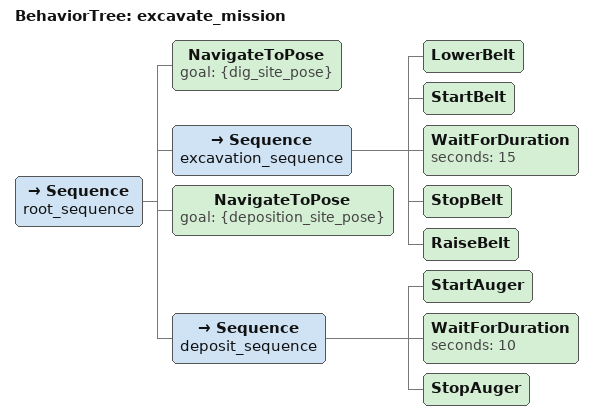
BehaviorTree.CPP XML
<?xml version="1.0"?>
<root main_tree_to_execute="excavate_mission">
  <BehaviorTree ID="excavate_mission">
    <Sequence name="root_sequence">
      <NavigateToPose goal="{dig_site_pose}"/>
      <Sequence name="excavation_sequence">
        <LowerBelt/>
        <StartBelt/>
        <WaitForDuration seconds="15"/>
        <StopBelt/>
        <RaiseBelt/>
      </Sequence>
      <NavigateToPose goal="{deposition_site_pose}"/>
      <Sequence name="deposit_sequence">
        <StartAuger/>
        <WaitForDuration seconds="10"/>
        <StopAuger/>
      </Sequence>
    </Sequence>
  </BehaviorTree>
</root>
